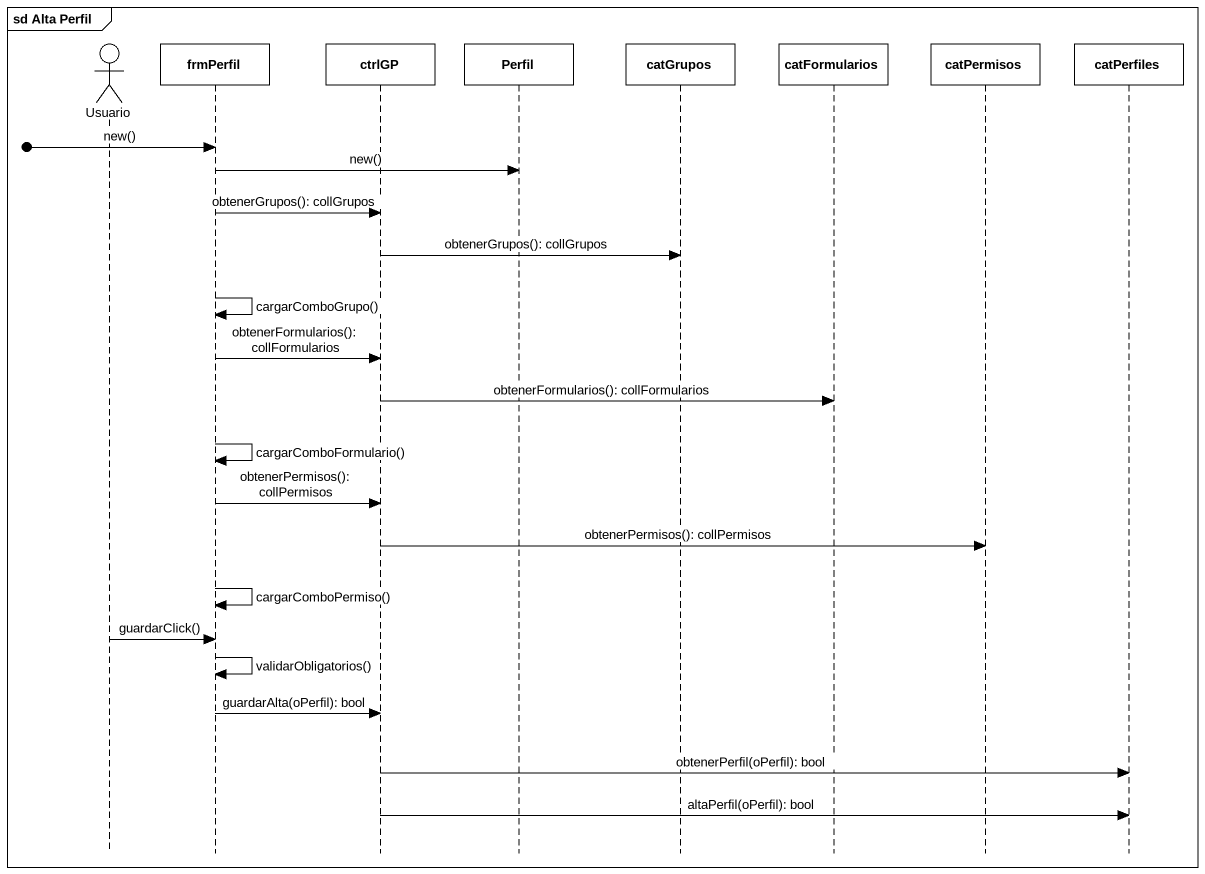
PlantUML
@startuml
mainframe sd Alta Perfil
hide footbox
actor Usuario
participant frmPerfil
participant ctrlGP
participant Perfil
participant catGrupos
participant catFormularios
participant catPermisos
participant catPerfiles

[o-> frmPerfil : new()
frmPerfil -> Perfil : new()
frmPerfil -> ctrlGP : obtenerGrupos(): collGrupos
ctrlGP -> catGrupos : obtenerGrupos(): collGrupos
frmPerfil -> frmPerfil : cargarComboGrupo()
frmPerfil -> ctrlGP : obtenerFormularios(): collFormularios
ctrlGP -> catFormularios : obtenerFormularios(): collFormularios
frmPerfil -> frmPerfil : cargarComboFormulario()
frmPerfil -> ctrlGP : obtenerPermisos(): collPermisos
ctrlGP -> catPermisos : obtenerPermisos(): collPermisos
frmPerfil -> frmPerfil : cargarComboPermiso()
Usuario -> frmPerfil : guardarClick()
frmPerfil -> frmPerfil : validarObligatorios()
frmPerfil -> ctrlGP : guardarAlta(oPerfil): bool
ctrlGP -> catPerfiles : obtenerPerfil(oPerfil): bool
ctrlGP -> catPerfiles : altaPerfil(oPerfil): bool
@enduml
